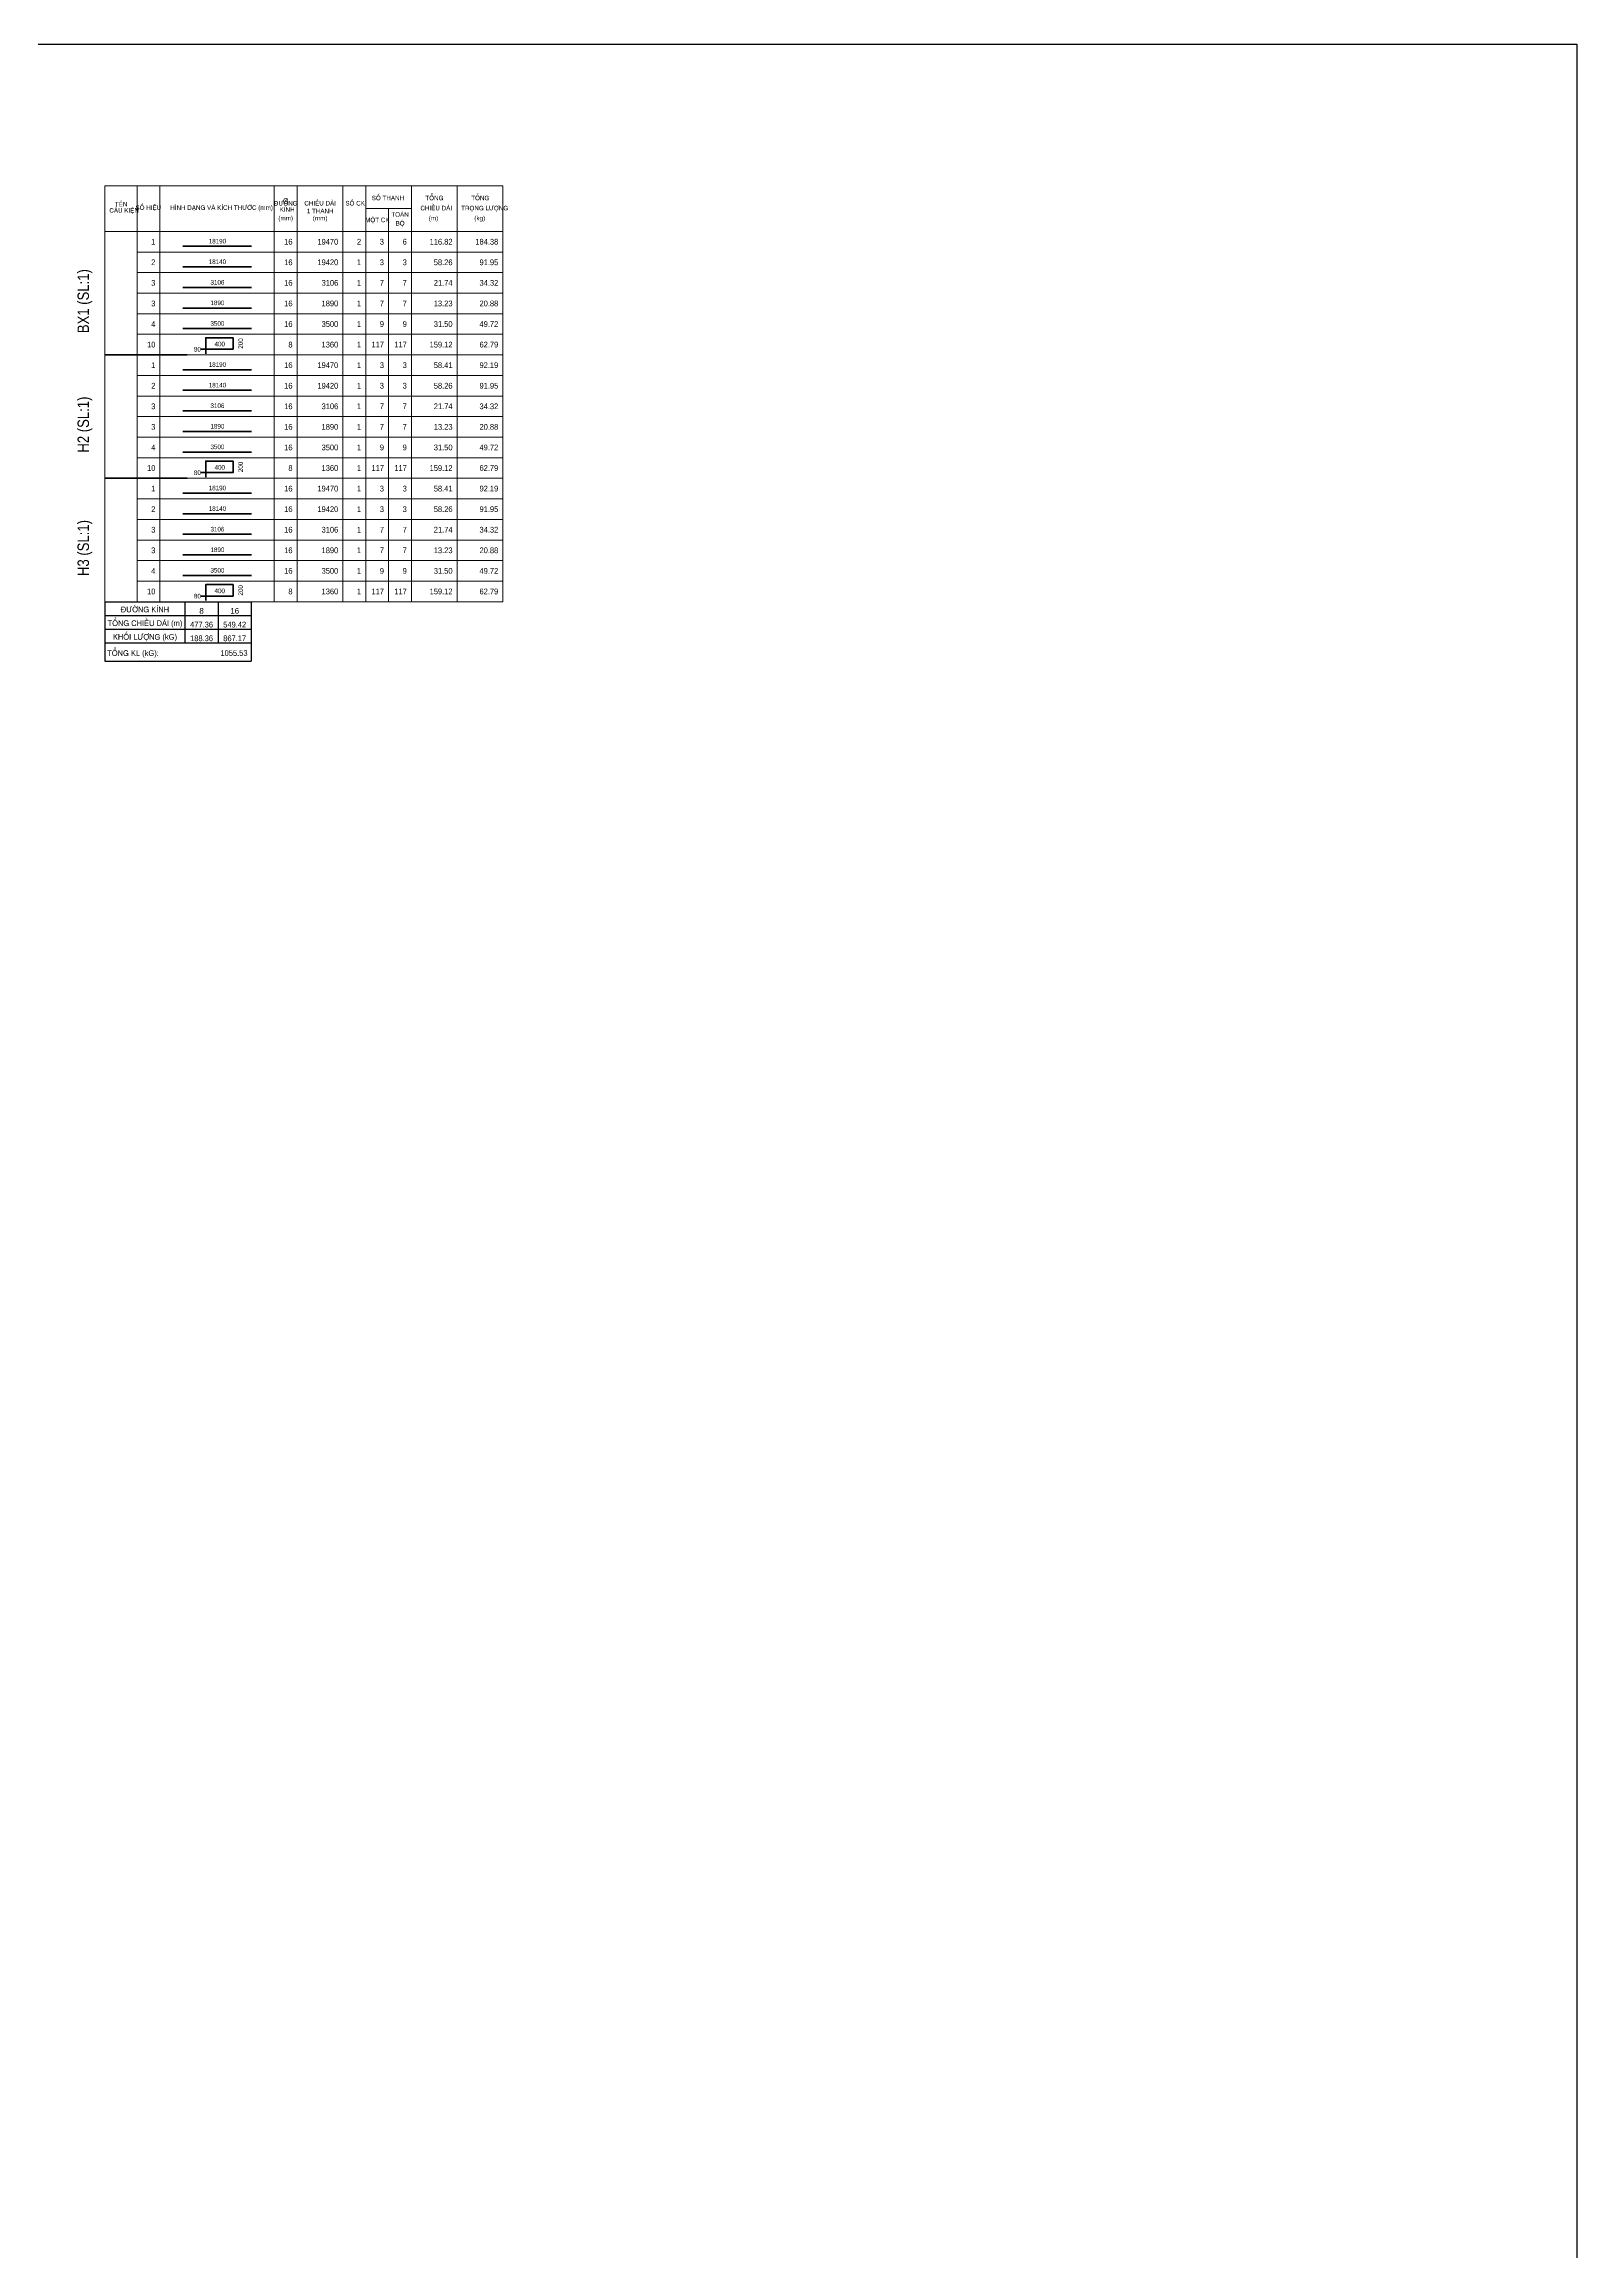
# Model space of a CAD drawing. Header units: millimetres. Extents: x -360107 to 123116000, y -52137 to 86044500.
# Drawn here: x 128301 to 195355, y 44451 to 141039 of the extents above; entities that cross this region are included whole.
import ezdxf
from ezdxf.enums import TextEntityAlignment as Align

# ---------------------------------------------------------------- set-up
doc = ezdxf.new("R2010")
doc.units = ezdxf.units.MM
doc.header["$LTSCALE"] = 100
doc.header["$MEASUREMENT"] = 0
doc.layers.add('06-GB-Slab-bor', color=150, linetype='Continuous')
doc.layers.add('10-GB-Text', color=4, linetype='Continuous')
for name, color, linetype, lineweight in [('kata_net khung', 3, 'Continuous', 20), ('kata_text', 7, 'Continuous', 30), ('kata_thep chu', 1, 'Continuous', 35)]:
    doc.layers.add(name, color=color, linetype=linetype, lineweight=lineweight)
doc.styles.add('01-GB-Arial', font='arial.ttf')
doc.styles.add('02-GB-VNI-Helve', font='VNI-Helve-Condense.TTF')
doc.styles.add('kata_text', font='VNI-Helve-Condense.TTF')

# ---------------------------------------------------------------- blocks, each defined once
blk = doc.blocks.new('Tieude')
at = {"layer": 'kata_net khung'}
for p, q in [((0, 2000), (0, 0)), ((0, 2000), (17405, 2000)), ((1405, 2000), (1405, 0)), ((2405, 2000), (2405, 0)), ((7405, 2000), (7405, 0)), ((8405, 2000), (8405, 0)), ((10405, 2000), (10405, 0)), ((11405, 1000), (11405, 2000)), ((13405, 2000), (13405, 0)), ((15405, 2000), (15405, 0)), ((17405, 2000), (17405, 0)), ((11405, 1000), (13405, 1000)), ((11405, 1000), (11405, 0)), ((12405, 1000), (12405, 0)), ((0, 0), (17405, 0))]:
    blk.add_line(p, q, dxfattribs=at)
at = {"style": 'kata_text'}
for s, p in [('TEÂN', (707, 1194)), ('SOÁ HIEÄU', (1896, 1043)), ('HÌNH DAÏNG VAØ KÍCH THÖÔÙC (mm)', (5100, 1043)), ('ÑÖÔØNG', (7908, 1229)), ('CHIEÀU DAØI', (9414, 1235)), ('1 THANH', (9414, 894)), ('SOÁ CK', (10945, 1235)), ('SOÁ THANH', (12380, 1465)), ('TOÅNG ', (14450, 1465)), ('TOÅNG ', (16456, 1465)), ('(mm)', (7906, 583)), ('(mm)', (9414, 583)), ('MOÄT CK', (11916, 504)), ('TOAØN', (12910, 742)), ('BOÄ', (12910, 358)), ('(m)', (14370, 583)), ('(kg)', (16395, 583))]:
    blk.add_text(s, height=200, dxfattribs=at).set_placement(p, align=Align.MIDDLE_CENTER)
at = {"char_height": 200, "attachment_point": 1, "style": 'kata_text'}
for s, insert, width in [('CAÁU KIEÄN', (193, 1020), 1389.5), ('KÍNH', (7642, 1060), 538.16), ('CHIEÀU DAØI', (13803, 1122), 1204.56), ('TROÏNG LÖÔÏNG', (15584, 1122), 1995.5)]:
    blk.add_mtext(s, dxfattribs=dict(at, insert=insert, width=width))
at = {"layer": 'kata_text', "style": 'kata_text', "width": 0.8}
blk.add_text('%%C', height=250, dxfattribs=at).set_placement((7905, 1333), align=Align.MIDDLE)
blk = doc.blocks.new('dang01')
at = {"layer": 'kata_net khung'}
for p, q in [((0, 0), (0, -900)), ((1405, 0), (1405, -900)), ((2405, 0), (2405, -900)), ((7405, 0), (7405, -900)), ((8405, 0), (8405, -900)), ((10405, 0), (10405, -900)), ((11405, 0), (11405, -900)), ((12405, 0), (12405, -900)), ((13405, 0), (13405, -900)), ((15405, 0), (15405, -900)), ((17405, 0), (17405, -900)), ((1405, -900), (17405, -900))]:
    blk.add_line(p, q, dxfattribs=at)
at = {"layer": 'kata_thep chu'}
blk.add_line((3405, -650), (6405, -650), dxfattribs=at)
at = {"layer": 'kata_text', "style": 'kata_text'}
for p in [(2205, -450), (8205, -450), (10205, -450), (11205, -450), (12205, -450), (13205, -450), (15205, -450), (17205, -450)]:
    blk.add_attdef('D03', text='', height=250, dxfattribs=at).set_placement(p, align=Align.MIDDLE_RIGHT)
blk.add_attdef('00000000', text='', height=200, dxfattribs=at).set_placement((4920, -425), align=Align.MIDDLE_CENTER)
blk = doc.blocks.new('dang05')
at = {"layer": 'kata_net khung'}
for p, q in [((0, 0), (0, -900)), ((1405, 0), (1405, -900)), ((2405, 0), (2405, -900)), ((7405, 0), (7405, -900)), ((8405, 0), (8405, -900)), ((10405, 0), (10405, -900)), ((11405, 0), (11405, -900)), ((12405, 0), (12405, -900)), ((13405, 0), (13405, -900)), ((15405, 0), (15405, -900)), ((17405, 0), (17405, -900)), ((1405, -900), (17405, -900))]:
    blk.add_line(p, q, dxfattribs=at)
at = {"layer": 'kata_thep chu'}
blk.add_lwpolyline([(4405, -850), (4405, -150), (5605, -150), (5605, -650), (4205, -650)], dxfattribs=at)
at = {"layer": 'kata_text', "style": 'kata_text'}
for tag, height, p in [('D03', 250, (2205, -450)), ('0000', 200, (4195, -654)), ('D03', 250, (8205, -450)), ('D03', 250, (10205, -450)), ('D03', 250, (11205, -450)), ('D03', 250, (12205, -450)), ('D03', 250, (13205, -450)), ('D03', 250, (15205, -450)), ('D03', 250, (17205, -450))]:
    blk.add_attdef(tag, text='', height=height, dxfattribs=at).set_placement(p, align=Align.MIDDLE_RIGHT)
blk.add_attdef('D03', text='', height=200, dxfattribs=at).set_placement((5020, -425), align=Align.MIDDLE_CENTER)
blk.add_attdef('1000', text='', height=200, rotation=90, dxfattribs=at).set_placement((5933, -173), align=Align.MIDDLE_RIGHT)
blk = doc.blocks.new('*U388')
at = {"color": 3}
for p, q in [((0, 0), (6400, 0)), ((0, 0), (0, -2600)), ((3500, 0), (3500, -1800)), ((4950, 0), (4950, -1800)), ((6400, 0), (6400, -1800)), ((6400, 0), (6400, -2600)), ((0, -600), (6400, -600)), ((0, -1200), (6400, -1200)), ((0, -1800), (6400, -1800)), ((0, -2600), (6400, -2600))]:
    blk.add_line(p, q, dxfattribs=at)
at = {"layer": '10-GB-Text', "color": 7, "style": '02-GB-VNI-Helve'}
for s, p in [('TOÅNG CHIEÀU DAØI (m)', (1750, -1138.5)), ('ÑÖÔØNG KÍNH', (1750, -538.5)), ('KHOÁI LÖÔÏNG (kG)', (1750, -1738.5))]:
    blk.add_text(s, height=250, dxfattribs=at).set_placement(p, align=Align.BOTTOM_CENTER)
at = {"layer": '10-GB-Text', "color": 7, "lineweight": 80, "style": '02-GB-VNI-Helve'}
blk.add_text('TOÅNG KL (kG):', height=250, dxfattribs=at).set_placement((100, -2446), align=Align.BOTTOM_LEFT)
at = {"layer": '10-GB-Text', "color": 7, "lineweight": 80}
for tag, style, p in [('D1', '01-GB-Arial', (4225, -600)), ('L1', '02-GB-VNI-Helve', (4225, -1200)), ('D2', '01-GB-Arial', (5675, -600)), ('L2', '02-GB-VNI-Helve', (5675, -1200)), ('D3', '01-GB-Arial', (7125, -600)), ('L3', '02-GB-VNI-Helve', (7125, -1200)), ('D4', '01-GB-Arial', (8575, -600)), ('L4', '02-GB-VNI-Helve', (8575, -1200)), ('D5', '01-GB-Arial', (10025, -600)), ('L5', '02-GB-VNI-Helve', (10025, -1200)), ('D6', '01-GB-Arial', (11475, -600)), ('L6', '02-GB-VNI-Helve', (11475, -1200)), ('D7', '01-GB-Arial', (12925, -600)), ('L7', '02-GB-VNI-Helve', (12925, -1200)), ('D8', '01-GB-Arial', (14375, -600)), ('L8', '02-GB-VNI-Helve', (14375, -1200)), ('D9', '01-GB-Arial', (15825, -600)), ('L9', '02-GB-VNI-Helve', (15825, -1200)), ('D10', '01-GB-Arial', (17275, -600)), ('L10', '02-GB-VNI-Helve', (17275, -1200)), ('K1', '02-GB-VNI-Helve', (4225, -1800)), ('K2', '02-GB-VNI-Helve', (5675, -1800)), ('K3', '02-GB-VNI-Helve', (7125, -1800)), ('K4', '02-GB-VNI-Helve', (8575, -1800)), ('K5', '02-GB-VNI-Helve', (10025, -1800)), ('K6', '02-GB-VNI-Helve', (11475, -1800)), ('K7', '02-GB-VNI-Helve', (12925, -1800)), ('K8', '02-GB-VNI-Helve', (14375, -1800)), ('K9', '02-GB-VNI-Helve', (15825, -1800)), ('K10', '02-GB-VNI-Helve', (17275, -1800))]:
    blk.add_attdef(tag, text='', height=250, dxfattribs=dict(at, style=style)).set_placement(p, align=Align.BOTTOM_CENTER)
at = {"layer": '10-GB-Text', "color": 7, "lineweight": 80, "style": '02-GB-VNI-Helve'}
blk.add_attdef('KHOILUONG', text='', height=250, dxfattribs=at).set_placement((5052.2, -2446), align=Align.BOTTOM_LEFT)

msp = doc.modelspace()

# ---------------------------------------------------------------- linework, layer by layer
at = {"color": 7, "lineweight": 50}
for p, q in [((130962, 127444.5), (134562, 127444.5)), ((130962, 122044.5), (134562, 122044.5))]:
    msp.add_line(p, q, dxfattribs=at)
at = {"layer": '06-GB-Slab-bor'}
msp.add_lwpolyline([(-97405, 141038.9), (195354.9, 141038.9), (195354.9, -52136.8), (-97405, -52136.8)], close=True, dxfattribs=at)

# ---------------------------------------------------------------- block references
at = {"layer": '10-GB-Text'}
msp.add_blockref('Tieude', (130962, 132844.5), dxfattribs=at)
ref = msp.add_blockref('dang01', (130962, 132844.5), dxfattribs=at)
ref.add_attrib('D03', '1', dxfattribs={"layer": 'kata_text', "height": 250, "style": 'kata_text'}).set_placement((133167.3, 132394.5), align=Align.MIDDLE_RIGHT)
ref.add_attrib('00000000', '18190', dxfattribs={"layer": 'kata_text', "height": 200, "style": 'kata_text'}).set_placement((135881.6, 132419.8), align=Align.MIDDLE_CENTER)
ref.add_attrib('D03', '16', dxfattribs={"layer": 'kata_text', "height": 250, "style": 'kata_text'}).set_placement((139167.3, 132394.5), align=Align.MIDDLE_RIGHT)
ref.add_attrib('D03', '19470', dxfattribs={"layer": 'kata_text', "height": 250, "style": 'kata_text'}).set_placement((141167.3, 132394.5), align=Align.MIDDLE_RIGHT)
ref.add_attrib('D03', '2', dxfattribs={"layer": 'kata_text', "height": 250, "style": 'kata_text'}).set_placement((142167.3, 132394.5), align=Align.MIDDLE_RIGHT)
ref.add_attrib('D03', '3', dxfattribs={"layer": 'kata_text', "height": 250, "style": 'kata_text'}).set_placement((143167.3, 132394.5), align=Align.MIDDLE_RIGHT)
ref.add_attrib('D03', '6', dxfattribs={"layer": 'kata_text', "height": 250, "style": 'kata_text'}).set_placement((144167.3, 132394.8), align=Align.MIDDLE_RIGHT)
ref.add_attrib('D03', '116.82', dxfattribs={"layer": 'kata_text', "height": 250, "style": 'kata_text'}).set_placement((146167.3, 132394.5), align=Align.MIDDLE_RIGHT)
ref.add_attrib('D03', '184.38', dxfattribs={"layer": 'kata_text', "height": 250, "style": 'kata_text'}).set_placement((148167.3, 132394.5), align=Align.MIDDLE_RIGHT)
ref = msp.add_blockref('dang01', (130962, 131944.5), dxfattribs=at)
ref.add_attrib('D03', '2', dxfattribs={"layer": 'kata_text', "height": 250, "style": 'kata_text'}).set_placement((133167.3, 131494.5), align=Align.MIDDLE_RIGHT)
ref.add_attrib('00000000', '18140', dxfattribs={"layer": 'kata_text', "height": 200, "style": 'kata_text'}).set_placement((135881.6, 131519.8), align=Align.MIDDLE_CENTER)
ref.add_attrib('D03', '16', dxfattribs={"layer": 'kata_text', "height": 250, "style": 'kata_text'}).set_placement((139167.3, 131494.5), align=Align.MIDDLE_RIGHT)
ref.add_attrib('D03', '19420', dxfattribs={"layer": 'kata_text', "height": 250, "style": 'kata_text'}).set_placement((141167.3, 131494.5), align=Align.MIDDLE_RIGHT)
ref.add_attrib('D03', '1', dxfattribs={"layer": 'kata_text', "height": 250, "style": 'kata_text'}).set_placement((142167.3, 131494.5), align=Align.MIDDLE_RIGHT)
ref.add_attrib('D03', '3', dxfattribs={"layer": 'kata_text', "height": 250, "style": 'kata_text'}).set_placement((143167.3, 131494.5), align=Align.MIDDLE_RIGHT)
ref.add_attrib('D03', '3', dxfattribs={"layer": 'kata_text', "height": 250, "style": 'kata_text'}).set_placement((144167.3, 131494.8), align=Align.MIDDLE_RIGHT)
ref.add_attrib('D03', '58.26', dxfattribs={"layer": 'kata_text', "height": 250, "style": 'kata_text'}).set_placement((146167.3, 131494.5), align=Align.MIDDLE_RIGHT)
ref.add_attrib('D03', '91.95', dxfattribs={"layer": 'kata_text', "height": 250, "style": 'kata_text'}).set_placement((148167.3, 131494.5), align=Align.MIDDLE_RIGHT)
ref = msp.add_blockref('dang01', (130962, 131044.5), dxfattribs=at)
ref.add_attrib('D03', '3', dxfattribs={"layer": 'kata_text', "height": 250, "style": 'kata_text'}).set_placement((133167.3, 130594.5), align=Align.MIDDLE_RIGHT)
ref.add_attrib('00000000', '3106', dxfattribs={"layer": 'kata_text', "height": 200, "style": 'kata_text'}).set_placement((135881.6, 130619.8), align=Align.MIDDLE_CENTER)
ref.add_attrib('D03', '16', dxfattribs={"layer": 'kata_text', "height": 250, "style": 'kata_text'}).set_placement((139167.3, 130594.5), align=Align.MIDDLE_RIGHT)
ref.add_attrib('D03', '3106', dxfattribs={"layer": 'kata_text', "height": 250, "style": 'kata_text'}).set_placement((141167.3, 130594.5), align=Align.MIDDLE_RIGHT)
ref.add_attrib('D03', '1', dxfattribs={"layer": 'kata_text', "height": 250, "style": 'kata_text'}).set_placement((142167.3, 130594.5), align=Align.MIDDLE_RIGHT)
ref.add_attrib('D03', '7', dxfattribs={"layer": 'kata_text', "height": 250, "style": 'kata_text'}).set_placement((143167.3, 130594.5), align=Align.MIDDLE_RIGHT)
ref.add_attrib('D03', '7', dxfattribs={"layer": 'kata_text', "height": 250, "style": 'kata_text'}).set_placement((144167.3, 130594.8), align=Align.MIDDLE_RIGHT)
ref.add_attrib('D03', '21.74', dxfattribs={"layer": 'kata_text', "height": 250, "style": 'kata_text'}).set_placement((146167.3, 130594.5), align=Align.MIDDLE_RIGHT)
ref.add_attrib('D03', '34.32', dxfattribs={"layer": 'kata_text', "height": 250, "style": 'kata_text'}).set_placement((148167.3, 130594.5), align=Align.MIDDLE_RIGHT)
ref = msp.add_blockref('dang01', (130962, 130144.5), dxfattribs=at)
ref.add_attrib('D03', '3', dxfattribs={"layer": 'kata_text', "height": 250, "style": 'kata_text'}).set_placement((133167.3, 129694.5), align=Align.MIDDLE_RIGHT)
ref.add_attrib('00000000', '1890', dxfattribs={"layer": 'kata_text', "height": 200, "style": 'kata_text'}).set_placement((135881.6, 129719.8), align=Align.MIDDLE_CENTER)
ref.add_attrib('D03', '16', dxfattribs={"layer": 'kata_text', "height": 250, "style": 'kata_text'}).set_placement((139167.3, 129694.5), align=Align.MIDDLE_RIGHT)
ref.add_attrib('D03', '1890', dxfattribs={"layer": 'kata_text', "height": 250, "style": 'kata_text'}).set_placement((141167.3, 129694.5), align=Align.MIDDLE_RIGHT)
ref.add_attrib('D03', '1', dxfattribs={"layer": 'kata_text', "height": 250, "style": 'kata_text'}).set_placement((142167.3, 129694.5), align=Align.MIDDLE_RIGHT)
ref.add_attrib('D03', '7', dxfattribs={"layer": 'kata_text', "height": 250, "style": 'kata_text'}).set_placement((143167.3, 129694.5), align=Align.MIDDLE_RIGHT)
ref.add_attrib('D03', '7', dxfattribs={"layer": 'kata_text', "height": 250, "style": 'kata_text'}).set_placement((144167.3, 129694.8), align=Align.MIDDLE_RIGHT)
ref.add_attrib('D03', '13.23', dxfattribs={"layer": 'kata_text', "height": 250, "style": 'kata_text'}).set_placement((146167.3, 129694.5), align=Align.MIDDLE_RIGHT)
ref.add_attrib('D03', '20.88', dxfattribs={"layer": 'kata_text', "height": 250, "style": 'kata_text'}).set_placement((148167.3, 129694.5), align=Align.MIDDLE_RIGHT)
ref = msp.add_blockref('dang01', (130962, 129244.5), dxfattribs=at)
ref.add_attrib('D03', '4', dxfattribs={"layer": 'kata_text', "height": 250, "style": 'kata_text'}).set_placement((133167.3, 128794.5), align=Align.MIDDLE_RIGHT)
ref.add_attrib('00000000', '3500', dxfattribs={"layer": 'kata_text', "height": 200, "style": 'kata_text'}).set_placement((135881.6, 128819.8), align=Align.MIDDLE_CENTER)
ref.add_attrib('D03', '16', dxfattribs={"layer": 'kata_text', "height": 250, "style": 'kata_text'}).set_placement((139167.3, 128794.5), align=Align.MIDDLE_RIGHT)
ref.add_attrib('D03', '3500', dxfattribs={"layer": 'kata_text', "height": 250, "style": 'kata_text'}).set_placement((141167.3, 128794.5), align=Align.MIDDLE_RIGHT)
ref.add_attrib('D03', '1', dxfattribs={"layer": 'kata_text', "height": 250, "style": 'kata_text'}).set_placement((142167.3, 128794.5), align=Align.MIDDLE_RIGHT)
ref.add_attrib('D03', '9', dxfattribs={"layer": 'kata_text', "height": 250, "style": 'kata_text'}).set_placement((143167.3, 128794.5), align=Align.MIDDLE_RIGHT)
ref.add_attrib('D03', '9', dxfattribs={"layer": 'kata_text', "height": 250, "style": 'kata_text'}).set_placement((144167.3, 128794.8), align=Align.MIDDLE_RIGHT)
ref.add_attrib('D03', '31.50', dxfattribs={"layer": 'kata_text', "height": 250, "style": 'kata_text'}).set_placement((146167.3, 128794.5), align=Align.MIDDLE_RIGHT)
ref.add_attrib('D03', '49.72', dxfattribs={"layer": 'kata_text', "height": 250, "style": 'kata_text'}).set_placement((148167.3, 128794.5), align=Align.MIDDLE_RIGHT)
ref = msp.add_blockref('dang05', (130962, 128344.5), dxfattribs=at)
ref.add_attrib('D03', '10', dxfattribs={"layer": 'kata_text', "height": 250, "style": 'kata_text'}).set_placement((133167.3, 127894.5), align=Align.MIDDLE_RIGHT)
ref.add_attrib('0000', '80', dxfattribs={"layer": 'kata_text', "height": 200, "style": 'kata_text'}).set_placement((135156.9, 127690.1), align=Align.MIDDLE_RIGHT)
ref.add_attrib('D03', '400', dxfattribs={"layer": 'kata_text', "height": 200, "style": 'kata_text'}).set_placement((135981.6, 127919.8), align=Align.MIDDLE_CENTER)
ref.add_attrib('1000', '200', dxfattribs={"layer": 'kata_text', "height": 200, "rotation": 90, "style": 'kata_text'}).set_placement((136894.5, 128171), align=Align.MIDDLE_RIGHT)
ref.add_attrib('D03', '8', dxfattribs={"layer": 'kata_text', "height": 250, "style": 'kata_text'}).set_placement((139167.3, 127894.5), align=Align.MIDDLE_RIGHT)
ref.add_attrib('D03', '1360', dxfattribs={"layer": 'kata_text', "height": 250, "style": 'kata_text'}).set_placement((141167.3, 127894.5), align=Align.MIDDLE_RIGHT)
ref.add_attrib('D03', '1', dxfattribs={"layer": 'kata_text', "height": 250, "style": 'kata_text'}).set_placement((142167.3, 127894.5), align=Align.MIDDLE_RIGHT)
ref.add_attrib('D03', '117', dxfattribs={"layer": 'kata_text', "height": 250, "style": 'kata_text'}).set_placement((143167.3, 127894.5), align=Align.MIDDLE_RIGHT)
ref.add_attrib('D03', '117', dxfattribs={"layer": 'kata_text', "height": 250, "style": 'kata_text'}).set_placement((144167.3, 127894.8), align=Align.MIDDLE_RIGHT)
ref.add_attrib('D03', '159.12', dxfattribs={"layer": 'kata_text', "height": 250, "style": 'kata_text'}).set_placement((146167.3, 127894.5), align=Align.MIDDLE_RIGHT)
ref.add_attrib('D03', '62.79', dxfattribs={"layer": 'kata_text', "height": 250, "style": 'kata_text'}).set_placement((148167.3, 127894.5), align=Align.MIDDLE_RIGHT)
ref = msp.add_blockref('dang01', (130962, 127444.5), dxfattribs=at)
ref.add_attrib('D03', '1', dxfattribs={"layer": 'kata_text', "height": 250, "style": 'kata_text'}).set_placement((133167.3, 126994.5), align=Align.MIDDLE_RIGHT)
ref.add_attrib('00000000', '18190', dxfattribs={"layer": 'kata_text', "height": 200, "style": 'kata_text'}).set_placement((135881.6, 127019.8), align=Align.MIDDLE_CENTER)
ref.add_attrib('D03', '16', dxfattribs={"layer": 'kata_text', "height": 250, "style": 'kata_text'}).set_placement((139167.3, 126994.5), align=Align.MIDDLE_RIGHT)
ref.add_attrib('D03', '19470', dxfattribs={"layer": 'kata_text', "height": 250, "style": 'kata_text'}).set_placement((141167.3, 126994.5), align=Align.MIDDLE_RIGHT)
ref.add_attrib('D03', '1', dxfattribs={"layer": 'kata_text', "height": 250, "style": 'kata_text'}).set_placement((142167.3, 126994.5), align=Align.MIDDLE_RIGHT)
ref.add_attrib('D03', '3', dxfattribs={"layer": 'kata_text', "height": 250, "style": 'kata_text'}).set_placement((143167.3, 126994.5), align=Align.MIDDLE_RIGHT)
ref.add_attrib('D03', '3', dxfattribs={"layer": 'kata_text', "height": 250, "style": 'kata_text'}).set_placement((144167.3, 126994.8), align=Align.MIDDLE_RIGHT)
ref.add_attrib('D03', '58.41', dxfattribs={"layer": 'kata_text', "height": 250, "style": 'kata_text'}).set_placement((146167.3, 126994.5), align=Align.MIDDLE_RIGHT)
ref.add_attrib('D03', '92.19', dxfattribs={"layer": 'kata_text', "height": 250, "style": 'kata_text'}).set_placement((148167.3, 126994.5), align=Align.MIDDLE_RIGHT)
ref = msp.add_blockref('dang01', (130962, 126544.5), dxfattribs=at)
ref.add_attrib('D03', '2', dxfattribs={"layer": 'kata_text', "height": 250, "style": 'kata_text'}).set_placement((133167.3, 126094.5), align=Align.MIDDLE_RIGHT)
ref.add_attrib('00000000', '18140', dxfattribs={"layer": 'kata_text', "height": 200, "style": 'kata_text'}).set_placement((135881.6, 126119.8), align=Align.MIDDLE_CENTER)
ref.add_attrib('D03', '16', dxfattribs={"layer": 'kata_text', "height": 250, "style": 'kata_text'}).set_placement((139167.3, 126094.5), align=Align.MIDDLE_RIGHT)
ref.add_attrib('D03', '19420', dxfattribs={"layer": 'kata_text', "height": 250, "style": 'kata_text'}).set_placement((141167.3, 126094.5), align=Align.MIDDLE_RIGHT)
ref.add_attrib('D03', '1', dxfattribs={"layer": 'kata_text', "height": 250, "style": 'kata_text'}).set_placement((142167.3, 126094.5), align=Align.MIDDLE_RIGHT)
ref.add_attrib('D03', '3', dxfattribs={"layer": 'kata_text', "height": 250, "style": 'kata_text'}).set_placement((143167.3, 126094.5), align=Align.MIDDLE_RIGHT)
ref.add_attrib('D03', '3', dxfattribs={"layer": 'kata_text', "height": 250, "style": 'kata_text'}).set_placement((144167.3, 126094.8), align=Align.MIDDLE_RIGHT)
ref.add_attrib('D03', '58.26', dxfattribs={"layer": 'kata_text', "height": 250, "style": 'kata_text'}).set_placement((146167.3, 126094.5), align=Align.MIDDLE_RIGHT)
ref.add_attrib('D03', '91.95', dxfattribs={"layer": 'kata_text', "height": 250, "style": 'kata_text'}).set_placement((148167.3, 126094.5), align=Align.MIDDLE_RIGHT)
ref = msp.add_blockref('dang01', (130962, 125644.5), dxfattribs=at)
ref.add_attrib('D03', '3', dxfattribs={"layer": 'kata_text', "height": 250, "style": 'kata_text'}).set_placement((133167.3, 125194.5), align=Align.MIDDLE_RIGHT)
ref.add_attrib('00000000', '3106', dxfattribs={"layer": 'kata_text', "height": 200, "style": 'kata_text'}).set_placement((135881.6, 125219.8), align=Align.MIDDLE_CENTER)
ref.add_attrib('D03', '16', dxfattribs={"layer": 'kata_text', "height": 250, "style": 'kata_text'}).set_placement((139167.3, 125194.5), align=Align.MIDDLE_RIGHT)
ref.add_attrib('D03', '3106', dxfattribs={"layer": 'kata_text', "height": 250, "style": 'kata_text'}).set_placement((141167.3, 125194.5), align=Align.MIDDLE_RIGHT)
ref.add_attrib('D03', '1', dxfattribs={"layer": 'kata_text', "height": 250, "style": 'kata_text'}).set_placement((142167.3, 125194.5), align=Align.MIDDLE_RIGHT)
ref.add_attrib('D03', '7', dxfattribs={"layer": 'kata_text', "height": 250, "style": 'kata_text'}).set_placement((143167.3, 125194.5), align=Align.MIDDLE_RIGHT)
ref.add_attrib('D03', '7', dxfattribs={"layer": 'kata_text', "height": 250, "style": 'kata_text'}).set_placement((144167.3, 125194.8), align=Align.MIDDLE_RIGHT)
ref.add_attrib('D03', '21.74', dxfattribs={"layer": 'kata_text', "height": 250, "style": 'kata_text'}).set_placement((146167.3, 125194.5), align=Align.MIDDLE_RIGHT)
ref.add_attrib('D03', '34.32', dxfattribs={"layer": 'kata_text', "height": 250, "style": 'kata_text'}).set_placement((148167.3, 125194.5), align=Align.MIDDLE_RIGHT)
ref = msp.add_blockref('dang01', (130962, 124744.5), dxfattribs=at)
ref.add_attrib('D03', '3', dxfattribs={"layer": 'kata_text', "height": 250, "style": 'kata_text'}).set_placement((133167.3, 124294.5), align=Align.MIDDLE_RIGHT)
ref.add_attrib('00000000', '1890', dxfattribs={"layer": 'kata_text', "height": 200, "style": 'kata_text'}).set_placement((135881.6, 124319.8), align=Align.MIDDLE_CENTER)
ref.add_attrib('D03', '16', dxfattribs={"layer": 'kata_text', "height": 250, "style": 'kata_text'}).set_placement((139167.3, 124294.5), align=Align.MIDDLE_RIGHT)
ref.add_attrib('D03', '1890', dxfattribs={"layer": 'kata_text', "height": 250, "style": 'kata_text'}).set_placement((141167.3, 124294.5), align=Align.MIDDLE_RIGHT)
ref.add_attrib('D03', '1', dxfattribs={"layer": 'kata_text', "height": 250, "style": 'kata_text'}).set_placement((142167.3, 124294.5), align=Align.MIDDLE_RIGHT)
ref.add_attrib('D03', '7', dxfattribs={"layer": 'kata_text', "height": 250, "style": 'kata_text'}).set_placement((143167.3, 124294.5), align=Align.MIDDLE_RIGHT)
ref.add_attrib('D03', '7', dxfattribs={"layer": 'kata_text', "height": 250, "style": 'kata_text'}).set_placement((144167.3, 124294.8), align=Align.MIDDLE_RIGHT)
ref.add_attrib('D03', '13.23', dxfattribs={"layer": 'kata_text', "height": 250, "style": 'kata_text'}).set_placement((146167.3, 124294.5), align=Align.MIDDLE_RIGHT)
ref.add_attrib('D03', '20.88', dxfattribs={"layer": 'kata_text', "height": 250, "style": 'kata_text'}).set_placement((148167.3, 124294.5), align=Align.MIDDLE_RIGHT)
ref = msp.add_blockref('dang01', (130962, 123844.5), dxfattribs=at)
ref.add_attrib('D03', '4', dxfattribs={"layer": 'kata_text', "height": 250, "style": 'kata_text'}).set_placement((133167.3, 123394.5), align=Align.MIDDLE_RIGHT)
ref.add_attrib('00000000', '3500', dxfattribs={"layer": 'kata_text', "height": 200, "style": 'kata_text'}).set_placement((135881.6, 123419.8), align=Align.MIDDLE_CENTER)
ref.add_attrib('D03', '16', dxfattribs={"layer": 'kata_text', "height": 250, "style": 'kata_text'}).set_placement((139167.3, 123394.5), align=Align.MIDDLE_RIGHT)
ref.add_attrib('D03', '3500', dxfattribs={"layer": 'kata_text', "height": 250, "style": 'kata_text'}).set_placement((141167.3, 123394.5), align=Align.MIDDLE_RIGHT)
ref.add_attrib('D03', '1', dxfattribs={"layer": 'kata_text', "height": 250, "style": 'kata_text'}).set_placement((142167.3, 123394.5), align=Align.MIDDLE_RIGHT)
ref.add_attrib('D03', '9', dxfattribs={"layer": 'kata_text', "height": 250, "style": 'kata_text'}).set_placement((143167.3, 123394.5), align=Align.MIDDLE_RIGHT)
ref.add_attrib('D03', '9', dxfattribs={"layer": 'kata_text', "height": 250, "style": 'kata_text'}).set_placement((144167.3, 123394.8), align=Align.MIDDLE_RIGHT)
ref.add_attrib('D03', '31.50', dxfattribs={"layer": 'kata_text', "height": 250, "style": 'kata_text'}).set_placement((146167.3, 123394.5), align=Align.MIDDLE_RIGHT)
ref.add_attrib('D03', '49.72', dxfattribs={"layer": 'kata_text', "height": 250, "style": 'kata_text'}).set_placement((148167.3, 123394.5), align=Align.MIDDLE_RIGHT)
ref = msp.add_blockref('dang05', (130962, 122944.5), dxfattribs=at)
ref.add_attrib('D03', '10', dxfattribs={"layer": 'kata_text', "height": 250, "style": 'kata_text'}).set_placement((133167.3, 122494.5), align=Align.MIDDLE_RIGHT)
ref.add_attrib('0000', '80', dxfattribs={"layer": 'kata_text', "height": 200, "style": 'kata_text'}).set_placement((135156.9, 122290.1), align=Align.MIDDLE_RIGHT)
ref.add_attrib('D03', '400', dxfattribs={"layer": 'kata_text', "height": 200, "style": 'kata_text'}).set_placement((135981.6, 122519.8), align=Align.MIDDLE_CENTER)
ref.add_attrib('1000', '200', dxfattribs={"layer": 'kata_text', "height": 200, "rotation": 90, "style": 'kata_text'}).set_placement((136894.5, 122771), align=Align.MIDDLE_RIGHT)
ref.add_attrib('D03', '8', dxfattribs={"layer": 'kata_text', "height": 250, "style": 'kata_text'}).set_placement((139167.3, 122494.5), align=Align.MIDDLE_RIGHT)
ref.add_attrib('D03', '1360', dxfattribs={"layer": 'kata_text', "height": 250, "style": 'kata_text'}).set_placement((141167.3, 122494.5), align=Align.MIDDLE_RIGHT)
ref.add_attrib('D03', '1', dxfattribs={"layer": 'kata_text', "height": 250, "style": 'kata_text'}).set_placement((142167.3, 122494.5), align=Align.MIDDLE_RIGHT)
ref.add_attrib('D03', '117', dxfattribs={"layer": 'kata_text', "height": 250, "style": 'kata_text'}).set_placement((143167.3, 122494.5), align=Align.MIDDLE_RIGHT)
ref.add_attrib('D03', '117', dxfattribs={"layer": 'kata_text', "height": 250, "style": 'kata_text'}).set_placement((144167.3, 122494.8), align=Align.MIDDLE_RIGHT)
ref.add_attrib('D03', '159.12', dxfattribs={"layer": 'kata_text', "height": 250, "style": 'kata_text'}).set_placement((146167.3, 122494.5), align=Align.MIDDLE_RIGHT)
ref.add_attrib('D03', '62.79', dxfattribs={"layer": 'kata_text', "height": 250, "style": 'kata_text'}).set_placement((148167.3, 122494.5), align=Align.MIDDLE_RIGHT)
ref = msp.add_blockref('dang01', (130962, 122044.5), dxfattribs=at)
ref.add_attrib('D03', '1', dxfattribs={"layer": 'kata_text', "height": 250, "style": 'kata_text'}).set_placement((133167.3, 121594.5), align=Align.MIDDLE_RIGHT)
ref.add_attrib('00000000', '18190', dxfattribs={"layer": 'kata_text', "height": 200, "style": 'kata_text'}).set_placement((135881.6, 121619.8), align=Align.MIDDLE_CENTER)
ref.add_attrib('D03', '16', dxfattribs={"layer": 'kata_text', "height": 250, "style": 'kata_text'}).set_placement((139167.3, 121594.5), align=Align.MIDDLE_RIGHT)
ref.add_attrib('D03', '19470', dxfattribs={"layer": 'kata_text', "height": 250, "style": 'kata_text'}).set_placement((141167.3, 121594.5), align=Align.MIDDLE_RIGHT)
ref.add_attrib('D03', '1', dxfattribs={"layer": 'kata_text', "height": 250, "style": 'kata_text'}).set_placement((142167.3, 121594.5), align=Align.MIDDLE_RIGHT)
ref.add_attrib('D03', '3', dxfattribs={"layer": 'kata_text', "height": 250, "style": 'kata_text'}).set_placement((143167.3, 121594.5), align=Align.MIDDLE_RIGHT)
ref.add_attrib('D03', '3', dxfattribs={"layer": 'kata_text', "height": 250, "style": 'kata_text'}).set_placement((144167.3, 121594.8), align=Align.MIDDLE_RIGHT)
ref.add_attrib('D03', '58.41', dxfattribs={"layer": 'kata_text', "height": 250, "style": 'kata_text'}).set_placement((146167.3, 121594.5), align=Align.MIDDLE_RIGHT)
ref.add_attrib('D03', '92.19', dxfattribs={"layer": 'kata_text', "height": 250, "style": 'kata_text'}).set_placement((148167.3, 121594.5), align=Align.MIDDLE_RIGHT)
ref = msp.add_blockref('dang01', (130962, 121144.5), dxfattribs=at)
ref.add_attrib('D03', '2', dxfattribs={"layer": 'kata_text', "height": 250, "style": 'kata_text'}).set_placement((133167.3, 120694.5), align=Align.MIDDLE_RIGHT)
ref.add_attrib('00000000', '18140', dxfattribs={"layer": 'kata_text', "height": 200, "style": 'kata_text'}).set_placement((135881.6, 120719.8), align=Align.MIDDLE_CENTER)
ref.add_attrib('D03', '16', dxfattribs={"layer": 'kata_text', "height": 250, "style": 'kata_text'}).set_placement((139167.3, 120694.5), align=Align.MIDDLE_RIGHT)
ref.add_attrib('D03', '19420', dxfattribs={"layer": 'kata_text', "height": 250, "style": 'kata_text'}).set_placement((141167.3, 120694.5), align=Align.MIDDLE_RIGHT)
ref.add_attrib('D03', '1', dxfattribs={"layer": 'kata_text', "height": 250, "style": 'kata_text'}).set_placement((142167.3, 120694.5), align=Align.MIDDLE_RIGHT)
ref.add_attrib('D03', '3', dxfattribs={"layer": 'kata_text', "height": 250, "style": 'kata_text'}).set_placement((143167.3, 120694.5), align=Align.MIDDLE_RIGHT)
ref.add_attrib('D03', '3', dxfattribs={"layer": 'kata_text', "height": 250, "style": 'kata_text'}).set_placement((144167.3, 120694.8), align=Align.MIDDLE_RIGHT)
ref.add_attrib('D03', '58.26', dxfattribs={"layer": 'kata_text', "height": 250, "style": 'kata_text'}).set_placement((146167.3, 120694.5), align=Align.MIDDLE_RIGHT)
ref.add_attrib('D03', '91.95', dxfattribs={"layer": 'kata_text', "height": 250, "style": 'kata_text'}).set_placement((148167.3, 120694.5), align=Align.MIDDLE_RIGHT)
ref = msp.add_blockref('dang01', (130962, 120244.5), dxfattribs=at)
ref.add_attrib('D03', '3', dxfattribs={"layer": 'kata_text', "height": 250, "style": 'kata_text'}).set_placement((133167.3, 119794.5), align=Align.MIDDLE_RIGHT)
ref.add_attrib('00000000', '3106', dxfattribs={"layer": 'kata_text', "height": 200, "style": 'kata_text'}).set_placement((135881.6, 119819.8), align=Align.MIDDLE_CENTER)
ref.add_attrib('D03', '16', dxfattribs={"layer": 'kata_text', "height": 250, "style": 'kata_text'}).set_placement((139167.3, 119794.5), align=Align.MIDDLE_RIGHT)
ref.add_attrib('D03', '3106', dxfattribs={"layer": 'kata_text', "height": 250, "style": 'kata_text'}).set_placement((141167.3, 119794.5), align=Align.MIDDLE_RIGHT)
ref.add_attrib('D03', '1', dxfattribs={"layer": 'kata_text', "height": 250, "style": 'kata_text'}).set_placement((142167.3, 119794.5), align=Align.MIDDLE_RIGHT)
ref.add_attrib('D03', '7', dxfattribs={"layer": 'kata_text', "height": 250, "style": 'kata_text'}).set_placement((143167.3, 119794.5), align=Align.MIDDLE_RIGHT)
ref.add_attrib('D03', '7', dxfattribs={"layer": 'kata_text', "height": 250, "style": 'kata_text'}).set_placement((144167.3, 119794.8), align=Align.MIDDLE_RIGHT)
ref.add_attrib('D03', '21.74', dxfattribs={"layer": 'kata_text', "height": 250, "style": 'kata_text'}).set_placement((146167.3, 119794.5), align=Align.MIDDLE_RIGHT)
ref.add_attrib('D03', '34.32', dxfattribs={"layer": 'kata_text', "height": 250, "style": 'kata_text'}).set_placement((148167.3, 119794.5), align=Align.MIDDLE_RIGHT)
ref = msp.add_blockref('dang01', (130962, 119344.5), dxfattribs=at)
ref.add_attrib('D03', '3', dxfattribs={"layer": 'kata_text', "height": 250, "style": 'kata_text'}).set_placement((133167.3, 118894.5), align=Align.MIDDLE_RIGHT)
ref.add_attrib('00000000', '1890', dxfattribs={"layer": 'kata_text', "height": 200, "style": 'kata_text'}).set_placement((135881.6, 118919.8), align=Align.MIDDLE_CENTER)
ref.add_attrib('D03', '16', dxfattribs={"layer": 'kata_text', "height": 250, "style": 'kata_text'}).set_placement((139167.3, 118894.5), align=Align.MIDDLE_RIGHT)
ref.add_attrib('D03', '1890', dxfattribs={"layer": 'kata_text', "height": 250, "style": 'kata_text'}).set_placement((141167.3, 118894.5), align=Align.MIDDLE_RIGHT)
ref.add_attrib('D03', '1', dxfattribs={"layer": 'kata_text', "height": 250, "style": 'kata_text'}).set_placement((142167.3, 118894.5), align=Align.MIDDLE_RIGHT)
ref.add_attrib('D03', '7', dxfattribs={"layer": 'kata_text', "height": 250, "style": 'kata_text'}).set_placement((143167.3, 118894.5), align=Align.MIDDLE_RIGHT)
ref.add_attrib('D03', '7', dxfattribs={"layer": 'kata_text', "height": 250, "style": 'kata_text'}).set_placement((144167.3, 118894.8), align=Align.MIDDLE_RIGHT)
ref.add_attrib('D03', '13.23', dxfattribs={"layer": 'kata_text', "height": 250, "style": 'kata_text'}).set_placement((146167.3, 118894.5), align=Align.MIDDLE_RIGHT)
ref.add_attrib('D03', '20.88', dxfattribs={"layer": 'kata_text', "height": 250, "style": 'kata_text'}).set_placement((148167.3, 118894.5), align=Align.MIDDLE_RIGHT)
ref = msp.add_blockref('dang01', (130962, 118444.5), dxfattribs=at)
ref.add_attrib('D03', '4', dxfattribs={"layer": 'kata_text', "height": 250, "style": 'kata_text'}).set_placement((133167.3, 117994.5), align=Align.MIDDLE_RIGHT)
ref.add_attrib('00000000', '3500', dxfattribs={"layer": 'kata_text', "height": 200, "style": 'kata_text'}).set_placement((135881.6, 118019.8), align=Align.MIDDLE_CENTER)
ref.add_attrib('D03', '16', dxfattribs={"layer": 'kata_text', "height": 250, "style": 'kata_text'}).set_placement((139167.3, 117994.5), align=Align.MIDDLE_RIGHT)
ref.add_attrib('D03', '3500', dxfattribs={"layer": 'kata_text', "height": 250, "style": 'kata_text'}).set_placement((141167.3, 117994.5), align=Align.MIDDLE_RIGHT)
ref.add_attrib('D03', '1', dxfattribs={"layer": 'kata_text', "height": 250, "style": 'kata_text'}).set_placement((142167.3, 117994.5), align=Align.MIDDLE_RIGHT)
ref.add_attrib('D03', '9', dxfattribs={"layer": 'kata_text', "height": 250, "style": 'kata_text'}).set_placement((143167.3, 117994.5), align=Align.MIDDLE_RIGHT)
ref.add_attrib('D03', '9', dxfattribs={"layer": 'kata_text', "height": 250, "style": 'kata_text'}).set_placement((144167.3, 117994.8), align=Align.MIDDLE_RIGHT)
ref.add_attrib('D03', '31.50', dxfattribs={"layer": 'kata_text', "height": 250, "style": 'kata_text'}).set_placement((146167.3, 117994.5), align=Align.MIDDLE_RIGHT)
ref.add_attrib('D03', '49.72', dxfattribs={"layer": 'kata_text', "height": 250, "style": 'kata_text'}).set_placement((148167.3, 117994.5), align=Align.MIDDLE_RIGHT)
ref = msp.add_blockref('dang05', (130962, 117544.5), dxfattribs=at)
ref.add_attrib('D03', '10', dxfattribs={"layer": 'kata_text', "height": 250, "style": 'kata_text'}).set_placement((133167.3, 117094.5), align=Align.MIDDLE_RIGHT)
ref.add_attrib('0000', '80', dxfattribs={"layer": 'kata_text', "height": 200, "style": 'kata_text'}).set_placement((135156.9, 116890.1), align=Align.MIDDLE_RIGHT)
ref.add_attrib('D03', '400', dxfattribs={"layer": 'kata_text', "height": 200, "style": 'kata_text'}).set_placement((135981.6, 117119.8), align=Align.MIDDLE_CENTER)
ref.add_attrib('1000', '200', dxfattribs={"layer": 'kata_text', "height": 200, "rotation": 90, "style": 'kata_text'}).set_placement((136894.5, 117371), align=Align.MIDDLE_RIGHT)
ref.add_attrib('D03', '8', dxfattribs={"layer": 'kata_text', "height": 250, "style": 'kata_text'}).set_placement((139167.3, 117094.5), align=Align.MIDDLE_RIGHT)
ref.add_attrib('D03', '1360', dxfattribs={"layer": 'kata_text', "height": 250, "style": 'kata_text'}).set_placement((141167.3, 117094.5), align=Align.MIDDLE_RIGHT)
ref.add_attrib('D03', '1', dxfattribs={"layer": 'kata_text', "height": 250, "style": 'kata_text'}).set_placement((142167.3, 117094.5), align=Align.MIDDLE_RIGHT)
ref.add_attrib('D03', '117', dxfattribs={"layer": 'kata_text', "height": 250, "style": 'kata_text'}).set_placement((143167.3, 117094.5), align=Align.MIDDLE_RIGHT)
ref.add_attrib('D03', '117', dxfattribs={"layer": 'kata_text', "height": 250, "style": 'kata_text'}).set_placement((144167.3, 117094.8), align=Align.MIDDLE_RIGHT)
ref.add_attrib('D03', '159.12', dxfattribs={"layer": 'kata_text', "height": 250, "style": 'kata_text'}).set_placement((146167.3, 117094.5), align=Align.MIDDLE_RIGHT)
ref.add_attrib('D03', '62.79', dxfattribs={"layer": 'kata_text', "height": 250, "style": 'kata_text'}).set_placement((148167.3, 117094.5), align=Align.MIDDLE_RIGHT)
msp.add_blockref('*U388', (130962, 116644.5), dxfattribs=at).add_auto_attribs({'KHOILUONG': '1055.53', 'K2': '867.17', 'L2': '549.42', 'D2': '16', 'K1': '188.36', 'L1': '477.36', 'D1': '8'})

# ---------------------------------------------------------------- texts
at = {"color": 3, "style": 'kata_text'}
for s, p in [('BX1 (SL:1)', (130262, 128394.5)), ('H2 (SL:1)', (130262, 123169.5)), ('H3 (SL:1)', (130262, 117769.5))]:
    msp.add_text(s, height=500, rotation=90, dxfattribs=at).set_placement(p)

doc.saveas('drawing.dxf')
